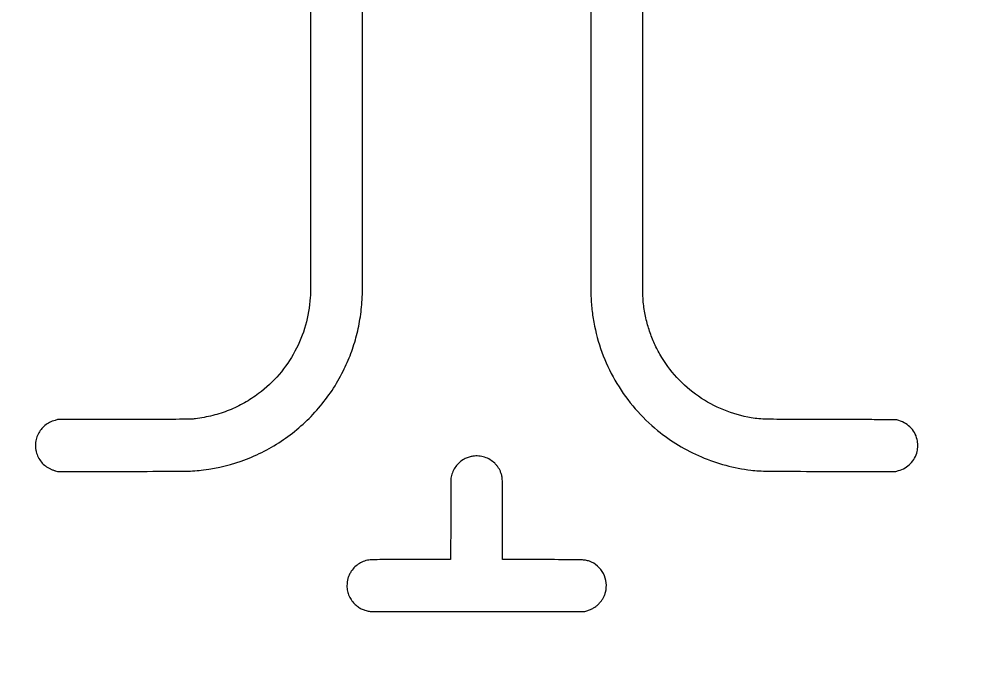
# Model space of a CAD drawing. Extents: x 949 to 24658, y 948 to 49051.
# Drawn here: x 14610 to 18200, y 3424 to 5901 of the extents above; entities that cross this region are included whole.
import ezdxf

# ---------------------------------------------------------------- set-up
doc = ezdxf.new("R2010")
doc.units = 0

msp = doc.modelspace()

# ---------------------------------------------------------------- linework, layer by layer
for points in [[(24557.45501, 40846.15625, -0.000005), (24557.576589, 33590.111823, -0.000003), (24557.572356, 24977, -0.000002), (24557.441941, 13479.946311, -0.000011), (24557.197838, 7129.844974)], [(15714.998989, 9703.006321, -0.000002), (15715.022434, 7291.053811, -0.000001), (15715.030987, 4877.751754, -0.015597), (15713.993476, 4844.5, -0.053508), (15696.00135, 4739.242773, -0.05422), (15656.120227, 4640.696793, -0.054319), (15596.068504, 4553.185152, -0.054084), (15518.5, 4480.517526, -0.032596), (15464.260572, 4445.015948, -0.033738), (15406.472608, 4417.319275, -0.033246), (15344.684062, 4397.320959, -0.029811), (15278.5, 4384.801972, -0.024026), (15261.367524, 4383.440542, -0.005267), (15231.812636, 4382.828025, -0.001872), (15176.390702, 4382.470872, -0.000112), (15009, 4382.056199), (14756.5, 4381.487001), (14746.881115, 4378.834361, 0.049106), (14726.31529, 4370.923363, 0.054326), (14708.428985, 4359.360195, 0.055185), (14693.682222, 4344.396427, 0.053594), (14682.398495, 4326.428619, 0.024994), (14677.89291, 4315.880595, 0.033139), (14674.934419, 4305.873781, 0.032528), (14673.287918, 4295.41674, 0.022789), (14672.744503, 4283.5, 0.006829), (14672.852312, 4275.60647, 0.020448), (14673.220016, 4270.223575, 0.024092), (14673.986914, 4265.387489, 0.012903), (14675.373186, 4259.5, 0.052086), (14683.182602, 4238.823457, 0.05671), (14694.926313, 4220.840238, 0.056787), (14710.394228, 4205.974813, 0.052472), (14729.208537, 4194.511024, 0.013773), (14733.462184, 4192.63769, 0.008896), (14738.481569, 4190.693666, 0.008943), (14743.459727, 4188.967156, 0.016657), (14747.560055, 4187.77636), (14756.5, 4185.5), (15006.5, 4185.5, 0.000227), (15184.647081, 4185.580752, 0.003975), (15242.449949, 4186.092659, 0.012272), (15276.720721, 4187.510474, 0.014522), (15309, 4190.584025, 0.061748), (15472.216663, 4231.793203, 0.061386), (15620.782129, 4311.661565, 0.061374), (15745.536314, 4425.22686, 0.061679), (15838.750864, 4565.5, 0.025855), (15867.925808, 4632.330145, 0.026872), (15889.624235, 4700.968347, 0.026733), (15903.924673, 4771.877933, 0.025016), (15910.979146, 4845.5, 0.011375), (15911.999293, 4890.31908, 0.000002), (15912.009113, 7290.79815, 0.000002), (15911.999293, 9689.929649, 0.010711)], [(16777.006036, 9695.051837, 0.000002), (16776.996294, 7295.597669, 0.000002), (16777.00627, 4896.810789, 0.010711), (16778.02026, 4849.5, 0.008282), (16779.812745, 4819.365959, 0.010688), (16782.507172, 4791.776264, 0.010908), (16786.324555, 4764.793212, 0.009279), (16791.499747, 4736.5, 0.04297), (16824.585349, 4623.720147, 0.042962), (16876.463128, 4518.247949, 0.042861), (16945.736192, 4422.969558, 0.042343), (17030.5, 4340.47466, 0.036109), (17109.424637, 4284.721979, 0.035158), (17196.238407, 4240.346016, 0.035089), (17288.585623, 4208.497756, 0.035641), (17384, 4190.078274, 0.014864), (17414.665727, 4187.319409, 0.011166), (17448.523389, 4186.043476, 0.003622), (17506.423873, 4185.574858, 0.000213), (17682.5, 4185.5), (17933.5, 4185.5), (17943.5, 4188.254892, 0.064563), (17968.114836, 4198.597182, 0.06783), (17988.822852, 4214.740823, 0.0678), (18004.462726, 4235.844275, 0.064413), (18014.22062, 4260.725681, 0.038256), (18015.987586, 4271.105118, 0.023256), (18016.555815, 4283.545988, 0.023243), (18015.965636, 4296.004079, 0.037783), (18014.181284, 4306.439945, 0.06864), (18003.840789, 4332.184044, 0.071612), (17987.030692, 4353.755002, 0.070318), (17964.52215, 4370.00908, 0.06264), (17937.5, 4380.177304, 0.056698), (17932.069513, 4380.840446, 0.000305), (17879.043783, 4381.244952, 0.000936), (17805.149259, 4381.625177, 0.000218), (17681, 4381.977459, -0.000192), (17495.322047, 4382.494866, -0.004759), (17444.060925, 4383.145378, -0.017191), (17414.308686, 4384.830759, -0.018562), (17385.5, 4388.54102, -0.055374), (17280.974404, 4418.127452, -0.055375), (17185.491428, 4469.932507, -0.055324), (17103.630495, 4541.482137, -0.055075), (17039.309598, 4629.342117, -0.026577), (17016.171739, 4675.032801, -0.026743), (16998.065096, 4722.826446, -0.026151), (16984.834264, 4773.297261, -0.023107), (16976.284331, 4827, -0.027664), (16975.078401, 4848.372846, -0.000053), (16974.752167, 5194.11873, -0.000164), (16974.465078, 5758.578639, -0.000013), (16974.22876, 7282.5, -0.000024), (16974.135421, 8425.268128, -0.000086)], [(16974.236771, 9158.294178, -0.000009), (16974.421001, 9721.572507, -0.014494)]]:
    msp.add_lwpolyline(points, format="xyb")
msp.add_lwpolyline([(16330.5, 4243.009854, 0.022937), (16323.40551, 4241.623917, 0.016952), (16315.702119, 4239.4696, 0.016951), (16308.161394, 4236.798007, 0.022914), (16301.558741, 4233.847792, 0.050399), (16283.310073, 4222.234702, 0.055785), (16268.433299, 4207.549827, 0.055224), (16257.055179, 4189.802253, 0.04777), (16249.168311, 4169.118885), (16246.518343, 4159.5), (16246.228971, 4005.25), (16245.939599, 3851), (16098.219799, 3850.991795, 0.0005), (16035.014706, 3850.925018, 0.001119), (15986.974855, 3850.718652, 0.000545), (15949.1255, 3850.430092, 0.025925), (15941.5, 3849.967781, 0.051604), (15919.932649, 3845.246502, 0.055805), (15900.387321, 3836.279756, 0.056319), (15883.458575, 3823.29965, 0.054311), (15869.619273, 3806.722409, 0.031106), (15862.868612, 3795.065451, 0.035932), (15857.97813, 3783.198185, 0.035877), (15854.83159, 3770.736936, 0.030838), (15853.294189, 3757.304167, 0.050747), (15854.310978, 3736.615369, 0.054283), (15859.496634, 3717.041089, 0.054211), (15868.781653, 3699.019605, 0.050376), (15881.924001, 3682.924001, 0.038111), (15893.967324, 3672.588872, 0.04116), (15907.146182, 3664.495132, 0.041104), (15921.489591, 3658.6608, 0.037807), (15937, 3655.052347, 0.037586), (15945.051126, 3654.424171, 0.000164), (16031.773146, 3654.216045, 0.000568), (16151.312533, 3654.104178, 0.000137), (16349.5, 3654.197893), (16754.5, 3654.5), (16762.146417, 3656.682596, 0.02962), (16775.557267, 3661.385341, 0.034608), (16787.610736, 3667.442743, 0.035243), (16798.527974, 3674.99731, 0.03292), (16808.543615, 3684.171915, 0.026485), (16817.235045, 3694.275144, 0.034415), (16824.013058, 3704.427639, 0.035372), (16829.194526, 3715.177496, 0.0307), (16833.095674, 3727.066832, 0.093004), (16835.629185, 3763.098481, 0.091389), (16824.975639, 3797.839962, 0.091969), (16802.717134, 3826.328479, 0.095686), (16772.005958, 3844.46066, 0.044348), (16757.709331, 3848.170766, 0.032379), (16741.374543, 3849.818555, 0.00811), (16711.622869, 3850.40124, 0.000289), (16597.25, 3850.719843), (16443, 3851.060401), (16443, 4002.39921, 0.000365), (16442.920155, 4111.777991, 0.007234), (16442.386144, 4145.303726, 0.024626), (16440.932394, 4163.519955, 0.050017), (16437.676325, 4177.5, 0.027445), (16433.306099, 4188.326563, 0.032731), (16427.990787, 4197.965005, 0.032028), (16421.35886, 4206.995361, 0.024449), (16413.031076, 4216, 0.058546), (16395.363886, 4229.671534, 0.056395), (16374.790621, 4239.08082, 0.056534), (16352.68487, 4243.638657, 0.059431)], format="xyb", close=True)

doc.saveas('drawing.dxf')
